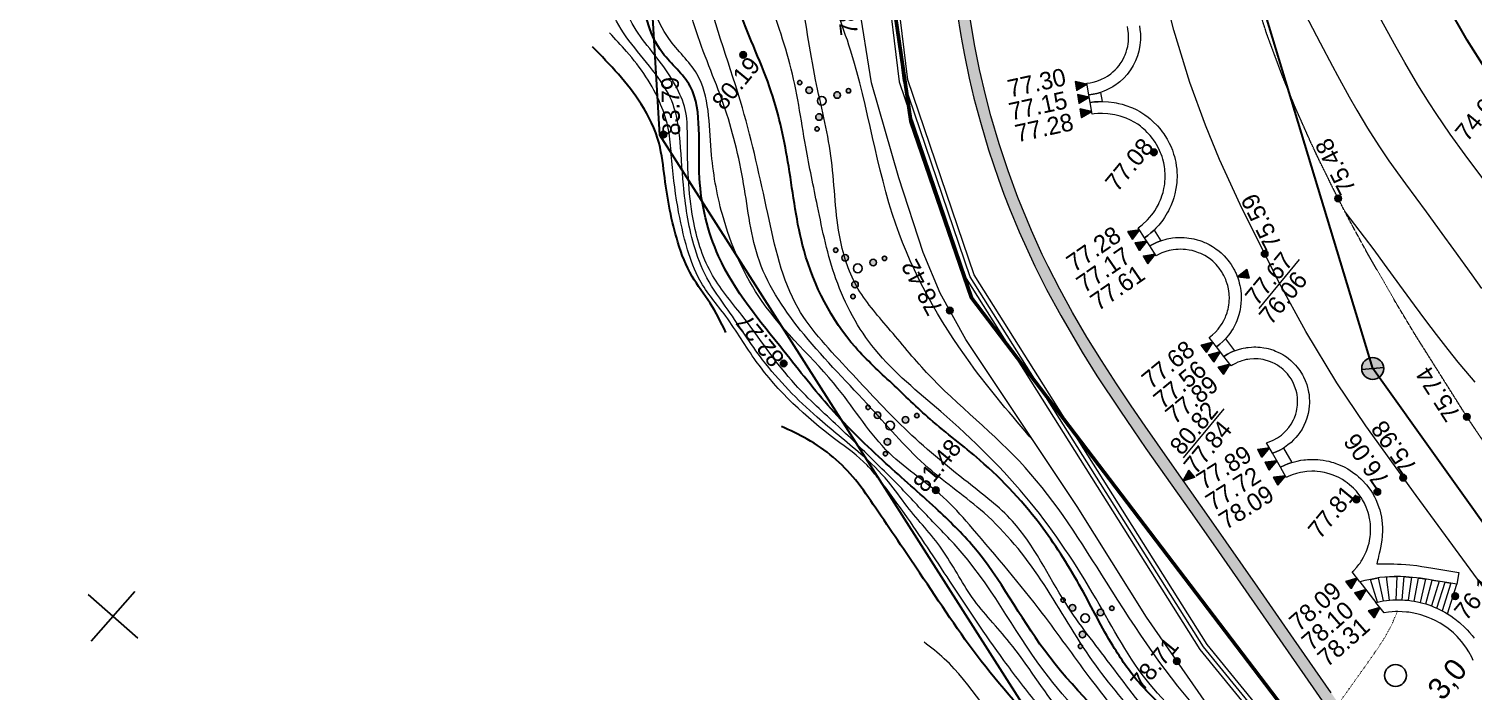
# Model space of a CAD drawing. Header units: millimetres. Extents: x -2893842 to -949497, y -1203244 to 262218.
# Drawn here: x -2454252 to -2388483, y -256348 to -226175 of the extents above; entities that cross this region are included whole.
import ezdxf

# ---------------------------------------------------------------- set-up
doc = ezdxf.new("R2010")
doc.units = ezdxf.units.MM
doc.linetypes.add('g5_05x2', pattern=[3.5, 2.5, -1])
doc.linetypes.add('g5_366', pattern=[0.85, 0.1, -0.75])
doc.layers.get('0').update_dxf_attribs({"lineweight": 5})
for name, color, linetype in [('!!!_ Размеры', 7, 'Continuous'), ('02_сетка', 253, 'Continuous'), ('06_Инженерно-технические сооружения', 253, 'Continuous'), ('10_Границы покрытий и угодий', 253, 'Continuous'), ('12_Рельеф', 253, 'Continuous'), ('13_Растительность', 253, 'Continuous'), ('14_Ограждения', 253, 'Continuous'), ('19_Горизонтали', 253, 'Continuous'), ('30_Канализация', 253, 'Continuous'), ('33_Газопровод', 253, 'Continuous'), ('44_Крышки колодцев', 253, 'Continuous'), ('61_Отметки высоты поверхности', 253, 'Continuous'), ('65_Границы', 253, 'Continuous')]:
    doc.layers.add(name, color=color, linetype=linetype)
doc.styles.add('LIKE17', font='d431.shx')
doc.styles.add('LIKE36', font='pragmai.shx')
doc.styles.add('Line_GUGK', font='')
doc.styles.get('Line_GUGK').set_extended_font_data('Bm431', italic=True)
doc.linetypes.add('g5_085a', pattern='A,0.001,[19,GUGK_2005.shx,S=1,R=180,X=0,Y=0],0.5,[18,GUGK_2005.shx,S=6,R=180,X=0,Y=0],0.5', length=1.001)
doc.linetypes.add('g5_121_g', pattern='A,4,-0.4,["Г",Line_GUGK,S=1,R=0,X=0,Y=-0.5],-1.2,12', length=17.6)
doc.linetypes.add('g5_122_d', pattern='A,1,-1,1.5,-0.4,["Др",Line_GUGK,S=1,R=0,X=0,Y=-0.5],-2.4,1.5,-1,4,-1,4,-1,3', length=21.8)
doc.linetypes.add('g5_280_1', pattern='A,0.001,[21,GUGK_2005.shx,S=1,R=180,X=0,Y=0],2', length=2.001)
doc.linetypes.add('g5_474_3a', pattern='A,1.5,-0.5,0.5,-0.2,[28,GUGK_2005.shx,S=0.8,R=0,X=0,Y=0],-0.2,0.5,-0.5', length=3.9)

# ---------------------------------------------------------------- blocks, each defined once
blk = doc.blocks.new('g5_117')
h = blk.add_hatch(color=255)
h.paths.add_polyline_path([(-0.299, 0.352), (0.352, -0.299, 0.177899), (0.463, 0, 0.639215)])
h.paths.add_polyline_path([(-0.352, 0.299, 0.177899), (-0.463, 0, 0.639215), (0.299, -0.352)])
at = {"color": 0}
blk.add_lwpolyline([(0.354, -0.354), (-0.354, 0.354)], dxfattribs=at)
blk.add_circle((0, 0), 0.5, dxfattribs=at)
blk = doc.blocks.new('g5_330')
blk.add_hatch(color=0).paths.add_polyline_path([(-0.15, 0, 1), (0.15, 0, 1)])
at = {"color": 0}
blk.add_circle((0, 0), 0.15, dxfattribs=at)
blk = doc.blocks.new('g5_330a')
blk.add_hatch(color=0).paths.add_polyline_path([(0, 0), (-0.2, 0.5), (0.2, 0.5)])
at = {"color": 0}
blk.add_lwpolyline([(0, 0), (-0.2, 0.5), (0.2, 0.5)], close=True, dxfattribs=at)
blk = doc.blocks.new('g5_368')
at = {"color": 0}
blk.add_circle((0, 0), 0.5, dxfattribs=at)
blk = doc.blocks.new('g5_395_2')
h = blk.add_hatch(color=0)
h.paths.add_polyline_path([(-0.8, -0.375, 1), (-0.5, -0.375, 1)])
h.paths.add_polyline_path([(-1.026, -0.65, 1), (-1.226, -0.65, 1)])
h.paths.add_polyline_path([(0.8, -0.375, 1), (0.5, -0.375, 1)])
h.paths.add_polyline_path([(1.026, -0.65, 1), (1.226, -0.65, 1)])
h.paths.add_polyline_path([(0.15, 0.75, 1), (-0.15, 0.75, 1)])
h.paths.add_polyline_path([(0.1, 1.3, 1), (-0.1, 1.3, 1)])
at = {"color": 0}
for centre, radius in [((0, 1.3), 0.1), ((0, 0.75), 0.15), ((0, 0), 0.2), ((-1.126, -0.65), 0.1), ((-0.65, -0.375), 0.15), ((0.65, -0.375), 0.15), ((1.126, -0.65), 0.1)]:
    blk.add_circle(centre, radius, dxfattribs=at)
blk = doc.blocks.new('Топо_07.04.17')
at = {"layer": '06_Инженерно-технические сооружения', "linetype": 'Continuous', "lineweight": 20}
blk.add_hatch(color=256, dxfattribs=at).paths.add_polyline_path([(-458920, -248545), (-458381, -248573), (-458292, -246836), (-458183, -244616), (-458125, -243345), (-458065, -241893), (-458024, -240767), (-457969, -238871), (-457928, -236450), (-457926, -233687), (-457930, -232306), (-457894, -229420), (-457866, -228434), (-457814, -226465), (-457787, -225066), (-457766, -223718), (-457755, -222738), (-457745, -221611), (-457732, -219147), (-457729, -216937), (-457729, -214806), (-457727, -211032), (-457708, -208694), (-457627, -205492), (-457556, -203635), (-457492, -202111), (-457438, -200759), (-457398, -199645), (-457366, -198582), (-457334, -196988), (-457325, -195804), (-457334, -194519), (-457361, -193380), (-457420, -191996), (-457494, -190835), (-457571, -189846), (-457627, -189185), (-457699, -188351), (-457758, -187626), (-457856, -186268), (-457899, -185434), (-457925, -184575), (-457929, -183951), (-457918, -183317), (-457891, -182718), (-457842, -182059), (-457770, -181423), (-457711, -181010), (-457610, -180446), (-457529, -180067), (-457407, -179576), (-457235, -178990), (-457112, -178620), (-456959, -178196), (-456728, -177613), (-456395, -176848), (-456132, -176285), (-455899, -175808), (-455524, -175065), (-455180, -174400), (-454628, -173338), (-454209, -172512), (-453858, -171791), (-453489, -170987), (-453067, -169995), (-452796, -169307), (-452584, -168738), (-452362, -168102), (-452183, -167555), (-451978, -166890), (-451810, -166305), (-451647, -165697), (-451498, -165101), (-451300, -164239), (-451161, -163579), (-450978, -162629), (-450777, -161446), (-450577, -160087), (-450497, -159483), (-450286, -157628), (-450224, -156949), (-450157, -156053), (-450122, -155404), (-450102, -154894), (-450093, -154511), (-450088, -154058), (-450096, -153256), (-450115, -152674), (-450171, -151684), (-450238, -150859), (-450305, -150199), (-450370, -149635), (-450445, -149048), (-450554, -148281), (-450665, -147583), (-450788, -146878), (-450876, -146413), (-451030, -145686), (-451209, -144934), (-451391, -144265), (-451563, -143693), (-451816, -142925), (-452006, -142389), (-452207, -141848), (-452425, -141282), (-452744, -140477), (-453210, -139322), (-453586, -138400), (-454101, -137164), (-454816, -135513), (-455156, -134758), (-455950, -133079), (-456422, -132130), (-456998, -131013), (-457774, -129562), (-458700, -127891), (-459947, -125710), (-461501, -123052), (-462755, -120929), (-463621, -119461), (-464899, -117273), (-466179, -115053), (-467140, -113368), (-468141, -111603), (-469388, -109391), (-470356, -107668), (-471713, -105253), (-473065, -102846), (-475187, -99046), (-477528, -94793), (-478652, -92722), (-480118, -90003), (-481525, -87385), (-482888, -84852), (-484648, -81601), (-486227, -78714), (-487166, -76983), (-487692, -75990), (-488243, -74919), (-488802, -73790), (-489335, -72659), (-489865, -71461), (-490321, -70349), (-490731, -69257), (-490934, -68679), (-491304, -67538), (-491747, -65977), (-492054, -64714), (-492317, -63456), (-492548, -62134), (-492680, -61220), (-492823, -59992), (-492923, -58823), (-492996, -57428), (-493017, -56121), (-492995, -54805), (-492954, -53697), (-492907, -52607), (-492871, -51619), (-492852, -50809), (-492851, -49837), (-492884, -48686), (-492935, -47720), (-493009, -46706), (-493136, -45339), (-493250, -44280), (-493401, -42984), (-493572, -41572), (-493738, -40179), (-493909, -38646), (-494079, -37053), (-494231, -35640), (-494351, -34556), (-494535, -32999), (-494693, -31782), (-494811, -30949), (-494976, -29881), (-495152, -28844), (-495359, -27753), (-495494, -27098), (-495693, -26210), (-495959, -25134), (-496203, -24238), (-496477, -23314), (-496775, -22391), (-497115, -21427), (-497457, -20534), (-497770, -19778), (-498103, -19025), (-498430, -18328), (-498778, -17623), (-499397, -16440), (-500390, -14666), (-501147, -13369), (-501734, -12378), (-502577, -10950), (-503278, -9737), (-503819, -8767), (-504662, -7184), (-505232, -6063), (-505680, -5158), (-506298, -3883), (-506760, -2912), (-507337, -1695), (-507825, -1926), (-507323, -2987), (-507035, -3592), (-506698, -4297), (-506283, -5153), (-505860, -6013), (-505537, -6658), (-505372, -6984), (-505117, -7479), (-504433, -8770), (-504001, -9555), (-503666, -10147), (-503156, -11031), (-502633, -11920), (-501999, -12989), (-501411, -13986), (-500909, -14847), (-500206, -16087), (-499656, -17101), (-499232, -17922), (-498982, -18426), (-498625, -19183), (-498301, -19910), (-497871, -20958), (-497447, -22097), (-497024, -23373), (-496703, -24453), (-496400, -25586), (-496200, -26415), (-496007, -27283), (-495849, -28057), (-495678, -28970), (-495310, -31274), (-495163, -32341), (-495022, -33467), (-494879, -34686), (-494719, -36147), (-494555, -37682), (-494393, -39186), (-494184, -41001), (-493959, -42863), (-493788, -44325), (-493638, -45746), (-493531, -46955), (-493453, -48097), (-493417, -48860), (-493390, -49970), (-493404, -51367), (-493429, -52138), (-493466, -53035), (-493513, -54164), (-493542, -55038), (-493556, -55976), (-493555, -56555), (-493537, -57391), (-493499, -58260), (-493474, -58688), (-493432, -59263), (-493332, -60326), (-493221, -61250), (-493056, -62375), (-492826, -63668), (-492530, -65054), (-492362, -65750), (-492183, -66438), (-491866, -67544), (-491333, -69179), (-490925, -70285), (-490415, -71545), (-489631, -73305), (-489081, -74450), (-488226, -76134), (-487719, -77093), (-487236, -77992), (-485549, -81077), (-484684, -82665), (-483444, -84958), (-482476, -86755), (-479091, -93045), (-476235, -98269), (-473708, -102804), (-470723, -108119), (-466022, -116408), (-462418, -122562), (-460054, -126605), (-458825, -128773), (-458359, -129617), (-457965, -130345), (-457534, -131154), (-457018, -132150), (-456661, -132858), (-456244, -133709), (-456011, -134198), (-455676, -134918), (-455322, -135703), (-454627, -137307), (-454220, -138279), (-453722, -139496), (-453154, -140904), (-452692, -142091), (-452367, -142984), (-451997, -144118), (-451755, -144980), (-451567, -145759), (-451365, -146728), (-451230, -147477), (-451111, -148212), (-451001, -148968), (-450850, -150184), (-450764, -151039), (-450676, -152250), (-450641, -153079), (-450629, -153882), (-450643, -154920), (-450671, -155588), (-450728, -156487), (-450806, -157398), (-450873, -158058), (-450940, -158654), (-451031, -159401), (-451086, -159825), (-451207, -160689), (-451449, -162192), (-451628, -163161), (-451820, -164089), (-451965, -164728), (-452124, -165382), (-452257, -165892), (-452502, -166758), (-452685, -167355), (-452807, -167730), (-453012, -168329), (-453183, -168803), (-453401, -169374), (-453556, -169765), (-453900, -170582), (-454180, -171206), (-454739, -172365), (-455221, -173309), (-455734, -174295), (-455949, -174712), (-456256, -175313), (-456589, -175988), (-456789, -176412), (-456951, -176765), (-457164, -177256), (-457452, -177975), (-457754, -178840), (-457954, -179531), (-458058, -179957), (-458174, -180521), (-458263, -181051), (-458336, -181596), (-458384, -182056), (-458437, -182808), (-458462, -183463), (-458469, -183897), (-458465, -184586), (-458447, -185233), (-458420, -185850), (-458391, -186364), (-458323, -187336), (-458216, -188645), (-458111, -189880), (-458029, -190917), (-457969, -191839), (-457931, -192587), (-457898, -193473), (-457876, -194415), (-457865, -195872), (-457874, -196961), (-457909, -198665), (-457966, -200407), (-458016, -201702), (-458078, -203192), (-458156, -205181), (-458228, -207583), (-458258, -209571), (-458270, -212081), (-458269, -215658), (-458271, -218813), (-458288, -221949), (-458320, -224679), (-458422, -228977), (-458465, -231074), (-458468, -233057), (-458462, -234750), (-458466, -236252), (-458526, -239523), (-458604, -241837), (-458682, -243722), (-458844, -247049)])
at = {"layer": '02_сетка', "linetype": 'Continuous'}
for p, q in [((-535950, -81304), (-533728, -79288)), ((-533831, -81407), (-535847, -79185))]:
    blk.add_line(p, q, dxfattribs=at)
at = {"layer": '06_Инженерно-технические сооружения', "linetype": 'Continuous', "lineweight": 20}
for points in [[(-480118, -90003), (-481525, -87385), (-482888, -84852), (-484648, -81601), (-486227, -78714), (-487166, -76983), (-487692, -75990), (-488243, -74919), (-488802, -73790), (-489335, -72659), (-489865, -71461), (-490321, -70349), (-490731, -69257), (-490934, -68679), (-491304, -67538), (-491747, -65977), (-492054, -64714), (-492317, -63456), (-492548, -62134), (-492680, -61220), (-492823, -59992), (-492923, -58823), (-492996, -57428)], [(-493537, -57391), (-493499, -58260), (-493474, -58688), (-493432, -59263), (-493332, -60326), (-493221, -61250), (-493056, -62375), (-492826, -63668), (-492530, -65054), (-492362, -65750), (-492183, -66438), (-491866, -67544), (-491333, -69179), (-490925, -70285), (-490415, -71545), (-489631, -73305), (-489081, -74450), (-488226, -76134), (-487719, -77093), (-487236, -77992), (-485549, -81077), (-484684, -82665), (-483444, -84958), (-482476, -86755), (-479091, -93045)], [(-485366, -58834), (-485358, -58997), (-485361, -59199), (-485372, -59333), (-485391, -59476), (-485441, -59713), (-485498, -59905), (-485521, -59970), (-485605, -60172), (-485646, -60255), (-485726, -60400), (-485856, -60599), (-485999, -60780), (-486171, -60962), (-486344, -61114), (-486544, -61261), (-486666, -61337), (-486723, -61369), (-486887, -61453), (-486983, -61495), (-487103, -61542), (-487198, -61574), (-487316, -61609), (-487461, -61644), (-487633, -61674), (-487805, -61692), (-488009, -61700), (-488042, -61160), (-487885, -61157), (-487753, -61145), (-487568, -61114), (-487385, -61067), (-487182, -60993), (-487069, -60941), (-486909, -60853), (-486800, -60782), (-486688, -60698), (-486587, -60612), (-486490, -60518), (-486430, -60453), (-486331, -60333), (-486212, -60161), (-486159, -60070), (-486101, -59957), (-486048, -59835), (-486001, -59707), (-485968, -59593), (-485940, -59477), (-485912, -59301), (-485898, -59102), (-485897, -59030), (-485901, -58920), (-485912, -58799)], [(-481403, -72238), (-479321, -70228)], [(-485581, -78620), (-483499, -76610)], [(-478238, -85129), (-477620, -86144), (-477556, -86136), (-477751, -85076), (-477593, -85062), (-477398, -85049), (-477287, -86116), (-477130, -86112), (-476992, -86113), (-477011, -85045), (-476959, -85048), (-476840, -85053), (-476665, -85062), (-476539, -85077), (-476702, -86129), (-476561, -86145), (-476422, -86164), (-476209, -85125), (-476141, -85136), (-476004, -85164), (-475879, -85190), (-476149, -86217), (-475999, -86253), (-475884, -86285), (-475565, -85263), (-475482, -85283), (-475267, -85341), (-475626, -86370), (-475502, -86417), (-475376, -86470), (-474963, -85426), (-474653, -85515), (-475132, -86586), (-475004, -86654), (-474895, -86718), (-474391, -85590), (-474306, -85614), (-474129, -85665), (-474665, -86865), (-474550, -86946), (-474442, -87028), (-473867, -85740)], [(-473515, -89270), (-473569, -89114), (-473675, -88855), (-473757, -88685), (-473817, -88573), (-473947, -88358), (-474121, -88113), (-474275, -87926), (-474418, -87772), (-474549, -87646), (-474828, -87412), (-475036, -87266), (-475196, -87167), (-475333, -87090), (-475449, -87031), (-475653, -86939), (-475828, -86871), (-476030, -86806), (-476184, -86763), (-476284, -86740), (-476490, -86700), (-476685, -86674), (-476791, -86664), (-476936, -86655), (-477097, -86651), (-477307, -86657), (-477620, -86144), (-477556, -86136), (-477427, -86124), (-477287, -86116), (-477130, -86112), (-476992, -86113), (-476842, -86119), (-476702, -86129), (-476561, -86145), (-476422, -86164), (-476296, -86186), (-476149, -86217), (-475999, -86253), (-475884, -86285), (-475734, -86333), (-475626, -86370), (-475502, -86417), (-475376, -86470), (-475243, -86531), (-475132, -86586), (-475004, -86654), (-474895, -86718), (-474777, -86790), (-474665, -86865), (-474550, -86946), (-474442, -87028), (-474303, -87142), (-474176, -87256), (-474139, -87290), (-474069, -87358), (-473998, -87430), (-473948, -87483), (-473890, -87546), (-473763, -87695), (-473674, -87809), (-473636, -87859), (-473541, -87993), (-473444, -88144), (-473367, -88273)]]:
    blk.add_lwpolyline(points, dxfattribs=at)
at = {"layer": '06_Инженерно-технические сооружения', "linetype": 'g5_280_1', "lineweight": 20}
blk.add_lwpolyline([(-480118, -90003), (-481525, -87385), (-482888, -84852), (-484648, -81601), (-486227, -78714), (-487166, -76983), (-487692, -75990), (-488243, -74919), (-488802, -73790), (-489335, -72659), (-489865, -71461), (-490321, -70349), (-490731, -69257), (-490934, -68679), (-491304, -67538), (-491747, -65977), (-492054, -64714), (-492317, -63456), (-492548, -62134), (-492680, -61220), (-492823, -59992), (-492923, -58823), (-492996, -57428)], dxfattribs=at)
at = {"layer": '06_Инженерно-технические сооружения', "linetype": 'Continuous', "lineweight": 20}
for points in [[(-487987, -62052), (-488009, -61700), (-487805, -61692), (-487633, -61674), (-487461, -61644), (-487435, -62069), (-487620, -62053), (-487780, -62048)], [(-487954, -62591), (-487987, -62052), (-487780, -62048), (-487620, -62053), (-487435, -62069), (-487153, -62113), (-486904, -62172), (-486806, -62201), (-486708, -62232), (-486554, -62290), (-486350, -62379), (-486183, -62464), (-486094, -62514), (-485947, -62606), (-485790, -62715), (-485573, -62890), (-485441, -63012), (-485360, -63094), (-485241, -63224), (-485063, -63448), (-484969, -63585), (-484874, -63738), (-484818, -63839), (-484770, -63930), (-484691, -64100), (-484615, -64292), (-484565, -64444), (-484512, -64634), (-484474, -64808), (-484454, -64918), (-484435, -65057), (-484423, -65192), (-484414, -65363), (-484414, -65509), (-484417, -65618), (-484434, -65828), (-484465, -66038), (-484481, -66126), (-484546, -66388), (-484619, -66613), (-484691, -66794), (-484752, -66928), (-484867, -67145), (-484936, -67259), (-484993, -67347), (-485062, -67446), (-485205, -67629), (-485309, -67748), (-485508, -67947), (-485662, -68081), (-485750, -68150), (-485904, -68261), (-486065, -68364), (-486216, -68449), (-486454, -67964), (-486264, -67852), (-485994, -67654), (-485869, -67545), (-485787, -67467), (-485690, -67364), (-485623, -67287), (-485519, -67156), (-485423, -67018), (-485372, -66937), (-485302, -66817), (-485264, -66745), (-485217, -66647), (-485152, -66497), (-485091, -66325), (-485056, -66208), (-485029, -66105), (-485009, -66012), (-484986, -65881), (-484972, -65775), (-484960, -65647), (-484954, -65530), (-484953, -65445), (-484956, -65327), (-484956, -65327), (-484968, -65158), (-484990, -64989), (-485013, -64867), (-485038, -64756), (-485058, -64681), (-485129, -64461), (-485200, -64284), (-485249, -64180), (-485308, -64068), (-485351, -63992), (-485437, -63856), (-485555, -63693), (-485625, -63606), (-485757, -63460), (-485837, -63380), (-485947, -63280), (-486100, -63157), (-486252, -63051), (-486433, -62943), (-486561, -62877), (-486700, -62813), (-486938, -62725), (-487250, -62644), (-487484, -62607), (-487695, -62590), (-487860, -62588)], [(-486024, -68842), (-486216, -68449), (-486065, -68364), (-485904, -68261), (-485750, -68150), (-485497, -68667), (-485664, -68710), (-485837, -68766)], [(-485786, -69327), (-486024, -68842), (-485837, -68766), (-485664, -68710), (-485497, -68667), (-485203, -68619), (-484957, -68602), (-484818, -68603), (-484702, -68609), (-484619, -68616), (-484429, -68642), (-484304, -68667), (-484212, -68689), (-484094, -68722), (-484002, -68751), (-483844, -68811), (-483728, -68862), (-483648, -68901), (-483530, -68965), (-483470, -69000), (-483331, -69090), (-483195, -69190), (-483100, -69268), (-483031, -69330), (-482972, -69385), (-482915, -69442), (-482836, -69527), (-482711, -69678), (-482631, -69788), (-482562, -69891), (-482515, -69970), (-482475, -70041), (-482441, -70105), (-482383, -70225), (-482341, -70323), (-482320, -70375), (-482279, -70491), (-482265, -70536), (-482236, -70634), (-482209, -70739), (-482180, -70881), (-482164, -70986), (-482150, -71103), (-482142, -71222), (-482138, -71342), (-482140, -71478), (-482149, -71607), (-482158, -71697), (-482167, -71761), (-482193, -71913), (-482231, -72074), (-482264, -72187), (-482289, -72264), (-482348, -72419), (-482405, -72547), (-482473, -72680), (-482535, -72788), (-482568, -72842), (-482626, -72930), (-482683, -73009), (-482760, -73108), (-482821, -73180), (-482905, -73272), (-483017, -73382), (-483079, -73439), (-483209, -73545), (-483358, -73653), (-483528, -73759), (-483807, -73297), (-483645, -73195), (-483493, -73082), (-483364, -72967), (-483286, -72890), (-483231, -72829), (-483151, -72733), (-483059, -72607), (-482966, -72456), (-482936, -72402), (-482871, -72269), (-482834, -72179), (-482808, -72110), (-482779, -72025), (-482750, -71923), (-482727, -71829), (-482706, -71714), (-482697, -71654), (-482688, -71572), (-482681, -71484), (-482678, -71407), (-482685, -71192), (-482702, -71037), (-482714, -70962), (-482742, -70832), (-482762, -70755), (-482805, -70622), (-482825, -70568), (-482857, -70489), (-482913, -70368), (-482997, -70216), (-483063, -70112), (-483120, -70033), (-483258, -69865), (-483339, -69781), (-483433, -69694), (-483589, -69569), (-483672, -69511), (-483761, -69455), (-483852, -69404), (-483998, -69333), (-484134, -69277), (-484257, -69236), (-484431, -69192), (-484525, -69173), (-484673, -69153), (-484763, -69146), (-484870, -69142), (-484989, -69144), (-485075, -69149), (-485174, -69159), (-485335, -69185), (-485513, -69228), (-485680, -69284)], [(-483241, -74235), (-483528, -73759), (-483358, -73653), (-483209, -73545), (-483079, -73439), (-482723, -74030), (-482882, -74079), (-483060, -74148)], [(-482962, -74698), (-483241, -74235), (-483060, -74148), (-482882, -74079), (-482723, -74030), (-482542, -73988), (-482387, -73963), (-482320, -73956), (-482204, -73947), (-482159, -73945), (-482090, -73943), (-481938, -73947), (-481834, -73955), (-481748, -73965), (-481659, -73978), (-481550, -73999), (-481394, -74037), (-481271, -74076), (-481202, -74100), (-481093, -74144), (-480955, -74208), (-480875, -74250), (-480741, -74329), (-480708, -74350), (-480564, -74452), (-480477, -74522), (-480416, -74574), (-480329, -74656), (-480235, -74754), (-480147, -74855), (-480048, -74985), (-479975, -75092), (-479926, -75172), (-479882, -75251), (-479777, -75472), (-479743, -75557), (-479685, -75729), (-479635, -75928), (-479612, -76062), (-479603, -76126), (-479589, -76281), (-479584, -76396), (-479587, -76543), (-479598, -76692), (-479612, -76800), (-479626, -76885), (-479669, -77077), (-479723, -77251), (-479723, -77251), (-479803, -77451), (-479883, -77614), (-479971, -77764), (-480077, -77919), (-480199, -78069), (-480302, -78180), (-480397, -78271), (-480512, -78369), (-480644, -78469), (-480795, -78567), (-480959, -78657), (-481016, -78684), (-481193, -78759), (-481359, -78815), (-481539, -78862), (-481757, -78354), (-481550, -78308), (-481445, -78276), (-481230, -78188), (-481230, -78188), (-481129, -78136), (-481044, -78086), (-481044, -78086), (-480951, -78025), (-480794, -77902), (-480794, -77902), (-480671, -77785), (-480543, -77639), (-480419, -77462), (-480366, -77372), (-480285, -77208), (-480241, -77097), (-480204, -76985), (-480163, -76817), (-480143, -76706), (-480130, -76584), (-480125, -76487), (-480126, -76335), (-480132, -76252), (-480144, -76150), (-480160, -76058), (-480160, -76058), (-480201, -75889), (-480253, -75734), (-480253, -75734), (-480315, -75590), (-480348, -75525), (-480393, -75444), (-480425, -75391), (-480453, -75348), (-480489, -75297), (-480531, -75240), (-480627, -75124), (-480727, -75022), (-480769, -74983), (-480862, -74905), (-480986, -74814), (-481061, -74766), (-481157, -74712), (-481246, -74667), (-481389, -74607), (-481475, -74577), (-481578, -74547), (-481699, -74519), (-481822, -74499), (-481904, -74491), (-482079, -74483), (-482164, -74485), (-482241, -74491), (-482338, -74501), (-482455, -74521), (-482522, -74536), (-482634, -74566), (-482745, -74603), (-482880, -74659)], [(-481252, -79529), (-481539, -78862), (-481359, -78815), (-481193, -78759), (-481016, -78684), (-480717, -79379), (-480897, -79418), (-481046, -79459)], [(-481038, -80026), (-481252, -79529), (-481046, -79459), (-480897, -79418), (-480717, -79379), (-480462, -79341), (-480289, -79328), (-480153, -79324), (-480072, -79324), (-479983, -79327), (-479907, -79331), (-479765, -79344), (-479624, -79363), (-479523, -79381), (-479419, -79403), (-479282, -79437), (-479145, -79478), (-479036, -79515), (-478918, -79561), (-478823, -79601), (-478724, -79647), (-478646, -79687), (-478612, -79705), (-478367, -79851), (-478211, -79961), (-478114, -80036), (-478012, -80122), (-477951, -80178), (-477848, -80277), (-477759, -80371), (-477674, -80469), (-477592, -80571), (-477484, -80721), (-477446, -80778), (-477399, -80852), (-477365, -80909), (-477282, -81060), (-477222, -81183), (-477151, -81351), (-477100, -81491), (-477040, -81687), (-476999, -81857), (-476977, -81970), (-476956, -82115), (-476936, -82319), (-476930, -82488), (-476931, -82588), (-476944, -82821), (-476965, -82990), (-476986, -83116), (-477001, -83187), (-477037, -83339), (-477090, -83539), (-477136, -83692), (-477184, -83838), (-477222, -83950), (-477265, -84073), (-477305, -84183), (-477330, -84251), (-477360, -84332), (-477387, -84406), (-477196, -84425), (-477054, -84440), (-476940, -84453), (-476773, -84473), (-476613, -84493), (-476453, -84517), (-476287, -84543), (-476081, -84577), (-475902, -84615), (-475589, -84691), (-475366, -84751), (-475151, -84811), (-474874, -84890), (-473718, -85221), (-473867, -85740), (-474306, -85614), (-474795, -85474), (-475121, -85381), (-475482, -85283), (-475832, -85199), (-476141, -85136), (-476374, -85097), (-476665, -85062), (-477094, -85041), (-477319, -85045), (-477398, -85049), (-477593, -85062), (-477825, -85082), (-478014, -85103), (-478238, -85129), (-478534, -84644), (-478454, -84582), (-478308, -84455), (-478253, -84401), (-478194, -84341), (-478140, -84282), (-478075, -84206), (-478040, -84163), (-477949, -84040), (-477801, -83804), (-477764, -83734), (-477721, -83645), (-477678, -83549), (-477630, -83425), (-477566, -83225), (-477547, -83152), (-477519, -83027), (-477498, -82904), (-477485, -82797), (-477476, -82705), (-477470, -82555), (-477471, -82462), (-477474, -82372), (-477478, -82307), (-477498, -82137), (-477513, -82041), (-477542, -81904), (-477575, -81781), (-477608, -81673), (-477634, -81601), (-477667, -81515), (-477704, -81429), (-477752, -81327), (-477828, -81186), (-477877, -81106), (-477938, -81014), (-478051, -80861), (-478127, -80770), (-478207, -80683), (-478309, -80582), (-478391, -80508), (-478511, -80410), (-478663, -80303), (-478754, -80245), (-478946, -80140), (-479033, -80099), (-479185, -80036), (-479277, -80003), (-479461, -79948), (-479612, -79914), (-479709, -79896), (-479848, -79878), (-480074, -79864), (-480259, -79867), (-480371, -79875), (-480549, -79898), (-480753, -79939), (-480944, -79993)]]:
    blk.add_lwpolyline(points, close=True, dxfattribs=at)
at = {"layer": '10_Границы покрытий и угодий', "linetype": 'Continuous', "lineweight": 20}
blk.add_lwpolyline([(-472345, -86597), (-475255, -81516), (-477178, -78098), (-478258, -76000), (-479400, -73515), (-480370, -71154), (-481726, -67439), (-482419, -65290), (-482882, -63660), (-483366, -61648), (-483825, -59205), (-484155, -56748)], dxfattribs=at)
at = {"layer": '10_Границы покрытий и угодий', "linetype": 'g5_05x2', "lineweight": 20}
blk.add_lwpolyline([(-465421, -91966), (-472553, -78211), (-474469, -74236), (-475250, -72523), (-476195, -70337), (-476757, -68957), (-477100, -68080), (-477259, -67661), (-477867, -65984), (-478208, -64979), (-478714, -63373), (-479139, -61879), (-479649, -59815), (-480105, -57511)], dxfattribs=at)
at = {"layer": '10_Границы покрытий и угодий', "linetype": 'g5_366', "lineweight": 20}
blk.add_lwpolyline([(-479830, -90537), (-479295, -89941), (-478436, -88983), (-478053, -88556), (-477742, -88198), (-477507, -87913), (-477303, -87646), (-477119, -87386), (-476990, -87186), (-476700, -86672)], dxfattribs=at)
at = {"layer": '12_Рельеф', "linetype": 'g5_085a', "lineweight": 20}
blk.add_lwpolyline([(-484775, -91774), (-488081, -85639), (-490646, -80273), (-494830, -72139), (-495747, -69917), (-496319, -67973), (-497036, -64480), (-497780, -60038), (-497955, -56291), (-497902, -53079), (-497932, -50620), (-498034, -48211), (-498160, -44075), (-498251, -39273), (-498665, -33380), (-499140, -30298), (-499763, -27186), (-500435, -24370), (-501174, -21893), (-502342, -18941), (-504854, -14223), (-507381, -9331)], dxfattribs=at)
at = {"layer": '14_Ограждения', "linetype": 'Continuous', "lineweight": 20}
for points in [[(-482824, -91304), (-485476, -87179), (-494115, -69254), (-496120, -60088), (-496205, -50316), (-497090, -32246), (-499561, -22830), (-501480, -17825), (-505890, -9609), (-511172, 2371), (-513895, 11816), (-515538, 28121), (-515200, 39840)], [(-515599, 39884), (-515939, 28106), (-514289, 11740), (-511549, 2234), (-506250, -9784), (-501844, -17991), (-499942, -22952), (-497488, -32308), (-496605, -50328), (-496520, -60133), (-494496, -69385), (-485826, -87375), (-483164, -91515)]]:
    blk.add_lwpolyline(points, dxfattribs=at)
at = {"layer": '14_Ограждения', "linetype": 'g5_474_3a', "lineweight": 20}
blk.add_lwpolyline([(-453278, -155610), (-453853, -151309), (-455234, -142668), (-456889, -138660), (-465749, -122446), (-473635, -108760), (-476745, -101893), (-482994, -91410), (-485651, -87277), (-494306, -69320), (-496320, -60111), (-496405, -50322), (-497289, -32277), (-499752, -22891), (-501662, -17908), (-506070, -9697), (-511361, 2302), (-514092, 11778), (-515738, 28114), (-515399, 39862), (-512772, 53553), (-510484, 67484), (-510272, 76938), (-512186, 90139)], dxfattribs=at)
at = {"layer": '19_Горизонтали', "linetype": 'Continuous', "lineweight": 30}
blk.add_lwpolyline([(-469908, -62618), (-470606, -61155), (-471370, -59396)], dxfattribs=at)
at = {"layer": '19_Горизонтали', "linetype": 'Continuous', "lineweight": 20}
for points in [[(-470488, -67697), (-471281, -66342), (-471856, -65326), (-472392, -64322), (-472650, -63808), (-473068, -62930), (-473548, -61852), (-473859, -61117), (-474437, -59687), (-474950, -58375), (-475408, -57197), (-475937, -55862), (-475937, -55862), (-476459, -54594), (-476856, -53660), (-477899, -51294), (-478589, -49773), (-479188, -48468), (-479863, -46998), (-480342, -45950), (-481168, -44115)], [(-480708, -52489), (-479722, -54583), (-479086, -56003), (-478679, -56947), (-478592, -57156), (-478213, -58089), (-477669, -59486), (-477271, -60523), (-476837, -61641), (-476660, -62090), (-476241, -63115), (-475960, -63770), (-475572, -64627), (-475149, -65498), (-474767, -66226), (-474341, -66987), (-474132, -67350), (-473341, -68719), (-472745, -69778), (-472302, -70574), (-471609, -71814), (-471234, -72476)], [(-472004, -76687), (-472372, -76143), (-472668, -75689), (-473057, -75073), (-473512, -74323), (-473915, -73640), (-474350, -72885), (-474905, -71906), (-475490, -70872), (-475890, -70172), (-477009, -68313)]]:
    blk.add_lwpolyline(points, dxfattribs=at)
for points, knots in [([(-492293, -77072, -67200), (-493147, -75811, -67200), (-495342, -72572, -67200), (-497960, -66321, -67200), (-498062, -59834, -67200), (-499494, -54735, -67200), (-500477, -49962, -67200), (-501421, -44177, -67200), (-502565, -38768, -67200), (-502264, -33863, -67200), (-503211, -29965, -67200), (-502942, -25937, -67200), (-504685, -24092, -67200), (-505399, -22104, -67200), (-507232, -19946, -67200), (-509035, -16834, -67200), (-511183, -14128, -67200), (-513178, -11441, -67200), (-514692, -8965, -67200), (-515259, -6334, -67200), (-516134, -4420, -67200), (-516431, -2605, -67200), (-517085, -661, -67200), (-518871, 1710, -67200), (-520254, 5128, -67200), (-520914, 8578, -67200), (-521628, 11159, -67200), (-522696, 12062, -67200), (-523046, 12371, -67200)], [0, 0, 0, 0, 4.569146, 11.744192, 19.92634, 23.757578, 27.596548, 34.539922, 41.373294, 44.061861, 49.14675, 53.545964, 55.181639, 56.492038, 59.821244, 63.547869, 67.284841, 70.151419, 73.620865, 75.849838, 78.171628, 79.884608, 81.346845, 84.277039, 88.702934, 92.215199, 94.967562, 96.350793, 96.350793, 96.350793, 96.350793]), ([(-484080, -92836, -67200), (-484721, -92067, -67200), (-486994, -89340, -67200), (-489564, -84240, -67200), (-492444, -78063, -67200), (-496191, -74464, -67200), (-498204, -71290, -67200), (-499669, -69218, -67200), (-500176, -66363, -67200), (-499841, -63162, -67200), (-500392, -59403, -67200), (-500462, -55693, -67200), (-500928, -51550, -67200), (-502035, -46874, -67200), (-502412, -41886, -67200), (-503389, -37052, -67200), (-502781, -32916, -67200), (-503950, -29453, -67200), (-503405, -26674, -67200), (-504535, -24849, -67200), (-505449, -23107, -67200), (-506713, -20659, -67200), (-508974, -17965, -67200), (-511447, -13971, -67200), (-514483, -10745, -67200), (-515782, -6487, -67200), (-516433, -3717, -67200), (-517391, -909, -67200), (-519307, 1774, -67200), (-521556, 4956, -67200), (-521667, 8174, -67200), (-522329, 9230, -67200), (-522525, 9486, -67200)], [0, 0, 0, 0, 2.997362, 10.631503, 17.039311, 23.2751, 25.954772, 28.337858, 30.787109, 34.432584, 37.959803, 42.118313, 45.565726, 50.443, 56.499941, 60.55291, 65.155812, 68.740028, 71.294587, 73.171934, 74.935834, 77.253762, 81.391403, 85.425577, 91.373773, 94.341587, 98.623725, 99.952364, 103.197974, 108.46666, 111.331678, 112.310241, 112.310241, 112.310241, 112.310241]), ([(-470268, -117797, -67200), (-471143, -116750, -67200), (-473458, -113979, -67200), (-476330, -109741, -67200), (-479308, -106062, -67200), (-481152, -102268, -67200), (-483454, -99547, -67200), (-484369, -96361, -67200), (-485562, -94220, -67200), (-487285, -91777, -67200), (-488824, -89545, -67200), (-490298, -86986, -67200), (-491955, -84370, -67200), (-493080, -80922, -67200), (-495759, -78373, -67200), (-498099, -75946, -67200), (-500243, -72936, -67200), (-502728, -69749, -67200), (-503159, -65242, -67200), (-503669, -60205, -67200), (-505297, -53781, -67200), (-504857, -46228, -67200), (-505740, -38453, -67200), (-504365, -33360, -67200), (-504652, -30301, -67200), (-504972, -28779, -67200), (-504903, -26720, -67200), (-505476, -24707, -67200), (-506635, -23197, -67200), (-507702, -21447, -67200), (-508858, -19475, -67200), (-510391, -17765, -67200), (-511810, -16259, -67200), (-513113, -14774, -67200), (-514472, -13259, -67200), (-515325, -12341, -67200), (-515764, -11870, -67200)], [0, 0, 0, 0, 4.091812, 10.824912, 15.364967, 18.212448, 23.448013, 25.807563, 28.061928, 30.763483, 34.77931, 36.186894, 39.618752, 44.080453, 46.75457, 50.569569, 54.193579, 57.882875, 62.414325, 67.350982, 73.198722, 82.110785, 89.879485, 96.503873, 97.529791, 99.073016, 101.151048, 103.689432, 105.130497, 106.836032, 109.842054, 111.956637, 113.706941, 116.053955, 117.880221, 119.812784, 119.812784, 119.812784, 119.812784]), ([(-464628, -127091, -67200), (-465361, -126061, -67200), (-467260, -123398, -67200), (-470537, -119348, -67200), (-473512, -114728, -67200), (-477163, -111025, -67200), (-479639, -107560, -67200), (-481963, -103819, -67200), (-484138, -100772, -67200), (-484811, -97001, -67200), (-486577, -93851, -67200), (-488688, -90584, -67200), (-491027, -87104, -67200), (-492531, -83392, -67200), (-494595, -80140, -67200), (-497423, -77750, -67200), (-499571, -74513, -67200), (-502104, -71358, -67200), (-504054, -67702, -67200), (-503998, -63890, -67200), (-504472, -60220, -67200), (-505656, -56577, -67200), (-505913, -52215, -67200), (-505820, -47391, -67200), (-505641, -42715, -67200), (-506098, -38347, -67200), (-505957, -34567, -67200), (-505006, -31167, -67200), (-505512, -28500, -67200), (-505448, -25766, -67200), (-506950, -23818, -67200), (-508015, -21715, -67200), (-509244, -19964, -67200), (-511097, -17909, -67200), (-513054, -15909, -67200), (-514481, -14595, -67200), (-515072, -14056, -67200)], [0, 0, 0, 0, 3.792597, 9.809344, 15.624935, 20.210442, 25.358208, 28.345328, 33.473655, 36.332631, 39.671954, 44.197704, 48.047216, 52.193077, 56.191226, 59.445906, 63.208604, 67.754297, 71.668136, 75.260003, 78.997344, 82.76039, 86.676546, 92.019099, 97.260274, 100.681956, 105.175035, 108.559015, 111.044313, 113.247191, 116.553201, 118.045749, 120.357726, 122.926374, 126.347266, 128.74663, 128.74663, 128.74663, 128.74663]), ([(-460553, -135011, -67200), (-461276, -133900, -67200), (-462856, -131514, -67200), (-465385, -127936, -67200), (-468265, -123214, -67200), (-472108, -118109, -67200), (-476379, -113997, -67200), (-479720, -110054, -67200), (-481834, -106054, -67200), (-484365, -101539, -67200), (-485772, -97488, -67200), (-486834, -94086, -67200), (-488869, -91430, -67200), (-490857, -88339, -67200), (-492957, -84486, -67200), (-494880, -81631, -67200), (-496786, -78826, -67200), (-499182, -76968, -67200), (-500942, -73137, -67200), (-504018, -69828, -67200), (-505274, -65685, -67200), (-505481, -62123, -67200), (-505072, -59054, -67200), (-507860, -55951, -67200), (-507024, -50671, -67200), (-506245, -45208, -67200), (-506549, -39361, -67200), (-506532, -34481, -67200), (-505748, -30573, -67200), (-505825, -28082, -67200), (-506428, -25725, -67200), (-507822, -23437, -67200), (-509214, -21021, -67200), (-511461, -18491, -67200), (-513304, -16863, -67200), (-514519, -15805, -67200)], [4.586653, 4.586653, 4.586653, 4.586653, 8.562153, 13.173869, 17.723982, 25.154741, 32.25078, 35.499015, 40.600641, 45.76974, 50.995934, 53.457984, 56.376705, 60.923256, 64.506304, 69.521299, 71.254689, 74.650623, 78.402013, 83.664116, 88.016709, 90.973964, 94.527173, 96.581831, 102.806943, 108.925225, 113.594226, 120.22909, 123.535937, 125.486429, 127.661697, 130.748195, 133.470601, 136.014498, 140.846771, 140.846771, 140.846771, 140.846771]), ([(-456689, -143198, -67200), (-457499, -142252, -67200), (-459124, -140355, -67200), (-460635, -137713, -67200), (-462152, -134756, -67200), (-463194, -132364, -67200), (-465463, -130013, -67200), (-466826, -128294, -67200), (-468106, -126106, -67200), (-469441, -124792, -67200), (-470831, -123431, -67200), (-471197, -122000, -67200), (-471650, -120864, -67200), (-473294, -119898, -67200), (-474920, -117960, -67200), (-476911, -115514, -67200), (-479307, -112889, -67200), (-481279, -109679, -67200), (-484005, -107014, -67200), (-484941, -103988, -67200), (-486123, -100505, -67200), (-487983, -97078, -67200), (-488910, -93434, -67200), (-490860, -91465, -67200), (-492795, -89255, -67200), (-494051, -86368, -67200), (-495981, -83940, -67200), (-496858, -81467, -67200), (-498196, -79731, -67200), (-499084, -78046, -67200), (-500333, -76556, -67200), (-502232, -74698, -67200), (-504081, -72312, -67200), (-505248, -69866, -67200), (-506291, -68091, -67200), (-506786, -66081, -67200), (-506856, -63851, -67200), (-506714, -61710, -67200), (-506774, -59983, -67200), (-507658, -58073, -67200), (-509396, -55975, -67200), (-509385, -51749, -67200), (-507896, -48159, -67200), (-507823, -44691, -67200), (-507633, -41364, -67200), (-508055, -37149, -67200), (-508157, -32105, -67200), (-509815, -28589, -67200), (-510631, -25874, -67200), (-511828, -25144, -67200), (-512459, -24845, -67200)], [0, 0, 0, 0, 3.728339, 7.478321, 9.081264, 13.725286, 15.139396, 18.848941, 20.288782, 22.702493, 24.481718, 25.948216, 27.098843, 27.988502, 31.514726, 34.624893, 37.47373, 42.142251, 45.9173, 48.629869, 51.493603, 56.96902, 60.328129, 62.449107, 65.151402, 69.118047, 71.774544, 74.380899, 76.883387, 78.300784, 80.080651, 82.679404, 86.283744, 89.045897, 90.806975, 92.425727, 95.189607, 97.459876, 98.892635, 100.291796, 103.694653, 106.769621, 112.333215, 115.250403, 117.090632, 122.327847, 127.992514, 131.875014, 134.060664, 136.072341, 136.072341, 136.072341, 136.072341]), ([(-455935, -145328, -67200), (-456171, -144989, -67200), (-457126, -143626, -67200), (-459090, -140986, -67200), (-460937, -138139, -67200), (-462210, -135100, -67200), (-463186, -133224, -67200), (-464368, -131354, -67200), (-465970, -130145, -67200), (-467253, -128265, -67200), (-468669, -126146, -67200), (-469969, -124654, -67200), (-471137, -123579, -67200), (-471627, -122631, -67200), (-471541, -121662, -67200), (-472179, -121041, -67200), (-473192, -120546, -67200), (-474264, -119263, -67200), (-476448, -117333, -67200), (-478229, -114257, -67200), (-480886, -111522, -67200), (-482471, -109062, -67200), (-484247, -107456, -67200), (-485190, -105067, -67200), (-485876, -102460, -67200), (-486876, -99846, -67200), (-488221, -97913, -67200), (-488981, -95880, -67200), (-489453, -93229, -67200), (-491798, -91413, -67200), (-493458, -89057, -67200), (-495114, -86299, -67200), (-496698, -83198, -67200), (-498215, -80172, -67200), (-499289, -78295, -67200), (-500131, -76997, -67200), (-502056, -75306, -67200), (-504152, -72893, -67200), (-505429, -69950, -67200), (-506598, -68294, -67200), (-507023, -66476, -67200), (-507231, -64523, -67200), (-507232, -62674, -67200), (-507156, -61092, -67200), (-507512, -59371, -67200), (-508315, -57833, -67200), (-509153, -56739, -67200), (-509371, -56429, -67200)], [0.747717, 0.747717, 0.747717, 0.747717, 1.987718, 5.740628, 10.629196, 12.099354, 15.613953, 16.984763, 18.67186, 21.551803, 23.742222, 26.330388, 27.462572, 28.49066, 29.4196, 30.180361, 30.964895, 32.815544, 35.067924, 39.717601, 43.300553, 46.471474, 48.463461, 50.356159, 54.02932, 56.611525, 58.683859, 61.045162, 63.104481, 66.522458, 69.418211, 71.791017, 76.155254, 79.864651, 81.939828, 82.647959, 84.48974, 89.578965, 92.060967, 94.087683, 95.573832, 97.594057, 99.982183, 101.116583, 102.329646, 105.194441, 106.313634, 106.313634, 106.313634, 106.313634])]:
    blk.add_open_spline(points, degree=3, knots=knots, dxfattribs=at)
for points in [[(-477475, -103844, -67200), (-478313, -102729, -67200), (-483114, -96883, -67200), (-485724, -92095, -67200), (-488267, -88703, -67200), (-490269, -84546, -67200), (-492749, -79833, -67200), (-496332, -75274, -67200), (-498988, -72125, -67200), (-500393, -68728, -67200), (-500857, -65341, -67200), (-501082, -62593, -67200), (-501373, -58763, -67200), (-502113, -55063, -67200), (-502498, -52638, -67200), (-502903, -49236, -67200), (-503080, -43889, -67200), (-503695, -35891, -67200), (-503626, -32263, -67200), (-503935, -29855, -67200), (-504109, -27286, -67200), (-504692, -25340, -67200), (-505835, -23142, -67200), (-506906, -21376, -67200), (-511064, -15609, -67200), (-514841, -10742, -67200), (-516295, -6499, -67200), (-517232, -3974, -67200), (-519155, -566, -67200), (-520707, 2666, -67200)], [(-457184, -142053, -67200), (-459883, -138125, -67200), (-461238, -135788, -67200), (-462254, -133848, -67200), (-464229, -130934, -67200), (-466264, -128552, -67200), (-468211, -125602, -67200), (-469756, -124149, -67200), (-470831, -122397, -67200), (-471372, -121086, -67200), (-474090, -118221, -67200), (-475762, -116310, -67200), (-477976, -113837, -67200), (-479408, -111816, -67200), (-482202, -108027, -67200), (-484025, -105210, -67200), (-485139, -102405, -67200), (-486320, -99067, -67200), (-487753, -95675, -67200), (-488454, -93865, -67200), (-489638, -92122, -67200), (-492827, -87838, -67200), (-496091, -81789, -67200), (-497426, -79994, -67200), (-498652, -78359, -67200), (-499507, -77290, -67200), (-501042, -75425, -67200), (-502775, -73310, -67200), (-504843, -69889, -67200), (-506016, -67806, -67200), (-506553, -65287, -67200), (-506395, -61585, -67200), (-506332, -60430, -67200), (-506604, -59297, -67200), (-507182, -58103, -67200), (-508469, -55647, -67200), (-508324, -52249, -67200), (-507230, -44049, -67200), (-507076, -42459, -67200), (-507209, -39078, -67200), (-507612, -33520, -67200), (-507654, -29697, -67200), (-508165, -28067, -67200), (-509400, -24924, -67200), (-510638, -23669, -67200), (-514120, -20907, -67200)], [(-457202, -165228, -67200), (-456491, -160972, -67200), (-456497, -156266, -67200), (-456542, -153776, -67200), (-457461, -147450, -67200), (-457452, -146595, -67200), (-457993, -144933, -67200), (-459425, -142448, -67200), (-460291, -141040, -67200), (-461188, -139151, -67200), (-461623, -138252, -67200), (-462676, -135997, -67200), (-463290, -134523, -67200), (-464145, -133597, -67200), (-465146, -132418, -67200), (-467211, -129401, -67200), (-468491, -127983, -67200), (-470526, -125738, -67200), (-472092, -124023, -67200), (-473356, -122347, -67200), (-475323, -120125, -67200), (-476734, -119167, -67200), (-479129, -116594, -67200), (-480951, -115071, -67200), (-483274, -112252, -67200), (-485174, -110329, -67200), (-486245, -108137, -67200), (-487510, -105308, -67200), (-488101, -102957, -67200), (-489088, -100839, -67200), (-490203, -98041, -67200), (-491559, -95434, -67200), (-492770, -92784, -67200), (-494582, -90777, -67200), (-497444, -86479, -67200), (-498273, -85620, -67200)]]:
    blk.add_spline(points, degree=3, dxfattribs=at)
at = {"layer": '19_Горизонтали', "linetype": 'Continuous', "lineweight": 30}
for points, knots in [([(-486815, -96322, -67200), (-487094, -95665, -67200), (-487844, -94129, -67200), (-489760, -90819, -67200), (-493064, -86989, -67200), (-494781, -82370, -67200), (-497165, -79459, -67200), (-499206, -77239, -67200), (-501331, -74665, -67200), (-503416, -71194, -67200), (-505742, -67738, -67200), (-506208, -63910, -67200), (-505783, -61354, -67200), (-505752, -59157, -67200), (-507545, -57382, -67200), (-507837, -54567, -67200), (-507541, -51745, -67200), (-507296, -48695, -67200), (-506715, -45608, -67200), (-506666, -42300, -67200), (-506812, -38227, -67200), (-507011, -35156, -67200), (-506714, -33142, -67200), (-506714, -33139, -67200)], [54.49557, 54.49557, 54.49557, 54.49557, 56.637072, 59.611164, 65.955403, 71.655898, 74.130253, 77.184005, 80.722611, 84.10033, 89.354706, 93.009871, 95.258176, 97.247808, 99.207025, 102.388785, 105.256474, 107.810928, 111.541677, 114.662754, 117.701139, 123.792881, 123.801129, 123.801129, 123.801129, 123.801129]), ([(-484588, -95108, -67200), (-484810, -94701, -67200), (-485712, -93025, -67200), (-486947, -90719, -67200), (-488820, -88611, -67200), (-489925, -86503, -67200), (-490868, -83912, -67200), (-492365, -80743, -67200), (-494443, -77918, -67200), (-496771, -75742, -67200), (-498371, -73749, -67200), (-500527, -71320, -67200), (-501903, -67660, -67200), (-501892, -63533, -67200), (-502242, -59736, -67200), (-503567, -56018, -67200), (-504059, -51840, -67200), (-503919, -47858, -67200), (-503858, -44104, -67200), (-504198, -40175, -67200), (-504411, -36963, -67200), (-504215, -34928, -67200), (-504173, -34508, -67200)], [16.201732, 16.201732, 16.201732, 16.201732, 17.594155, 21.910757, 23.996029, 26.00767, 29.000988, 32.270445, 36.491485, 39.423816, 41.808561, 44.151636, 49.148804, 53.028122, 56.524435, 60.519114, 64.797623, 69.04615, 72.47158, 76.0493, 80.868783, 82.125758, 82.125758, 82.125758, 82.125758]), ([(-488972, -98063, -67200), (-489191, -97386, -67200), (-489475, -95942, -67200), (-490754, -93568, -67200), (-493110, -90695, -67200), (-495835, -86966, -67200), (-497891, -82859, -67200), (-499468, -79903, -67200), (-500698, -77520, -67200), (-502047, -76068, -67200), (-503248, -75354, -67200), (-503624, -75130, -67200)], [73.087833, 73.087833, 73.087833, 73.087833, 75.226146, 77.44962, 81.091043, 86.367785, 91.259347, 94.840522, 96.425037, 99.299078, 100.612873, 100.612873, 100.612873, 100.612873])]:
    blk.add_open_spline(points, degree=3, knots=knots, dxfattribs=at)
blk.add_spline([(-505648, -70586, -67200), (-506215, -69178, -67200), (-506891, -67874, -67200), (-507359, -66255, -67200), (-507626, -63276, -67200), (-507704, -61675, -67200), (-508310, -59816, -67200), (-510216, -56971, -67200)], degree=3, dxfattribs=at)
at = {"layer": '30_Канализация', "linetype": 'g5_122_d', "lineweight": 30}
blk.add_lwpolyline([(-447418, -191177), (-438432, -154724), (-443053, -136615), (-455746, -113037), (-476565, -75538), (-482147, -45042), (-486716, -16763), (-498917, 6968), (-502127, 38219), (-494846, 82956), (-486955, 91944)], dxfattribs=at)
at = {"layer": '33_Газопровод', "linetype": 'g5_121_g', "lineweight": 30}
blk.add_lwpolyline([(-522672, -174586), (-522190, -173935), (-511876, -175349), (-490326, -174912), (-490397, -174550), (-486470, -175249), (-484211, -167621), (-467831, -165474), (-458276, -164337), (-459405, -145391), (-464058, -135831), (-465042, -133890), (-468507, -129090), (-484139, -109372), (-507632, -61315), (-506655, -43208), (-511990, -17166), (-521038, 11415), (-521192, 30351), (-514629, 77169), (-518830, 94834), (-505209, 96933)], dxfattribs=at)
at = {"layer": '65_Границы', "color": 1, "linetype": 'Continuous', "lineweight": 50}
blk.add_polyline3d([(-474373, -103816, -67200), (-494357, -70278, -67200), (-496189, -61971, -67200), (-497082, -34621, -67200), (-499783, -23469, -67200), (-511103, 141, -67200), (-515683, 24975, -67200), (-512568, 50606, -67200), (-507028, 84984, -67200), (-424365, 75608, -67200), (-303990, 86296, -67200), (-266088, 83656, -67200), (-214689, 90720, -67200), (-224782, 118516, 0), (-231407, 147199, 0), (-228117, 179113, 0), (-218498, 184727, 0), (-211911, 163012, 0), (-184159, 116945, 0), (-164841, 92507, 0)], dxfattribs=at)
at = {"layer": '06_Инженерно-технические сооружения', "linetype": 'Continuous', "lineweight": 20}
for p, xscale, yscale, zscale, rotation in [((-488039, -61207, -67200), 999.9999999999993, 999.9999999999993, 999.9999999999993, 92.3231054779926), ((-488002, -61803, -67200), 999.9999999999993, 999.9999999999993, 999.9999999999993, 92.3231054779926), ((-487961, -62469, -67200), 999.9999999999993, 999.9999999999993, 999.9999999999993, 92.3231054779926), ((-486406, -68063, -67200), 1000, 1000, 1000, 114.4654324441476), ((-486137, -68611, -67200), 1000, 1000, 1000, 114.4654324441476), ((-485827, -69245, -67200), 1000, 1000, 1000, 114.4654324441476), ((-482220, -70695, -67200), 1000.000000000001, 1000.000000000001, 1000.000000000001, 279.1012494980383), ((-483672, -73530, -67200), 999.9999999999998, 999.9999999999998, 999.9999999999998, 119.3194897344561), ((-483381, -74004, -67200), 999.9999999999998, 999.9999999999998, 999.9999999999998, 119.3194897344561), ((-483012, -74615, -67200), 999.9999999999998, 999.9999999999998, 999.9999999999998, 119.3194897344561), ((-481648, -78608, -67200), 999.9999999999991, 999.9999999999991, 999.9999999999991, 112.1277906282049), ((-485715, -79651, -67200), 1000, 1000, 1000, 303.1556180980732), ((-481382, -79226, -67200), 999.9999999999991, 999.9999999999991, 999.9999999999991, 112.1277906282049), ((-481070, -79952, -67200), 999.9999999999991, 999.9999999999991, 999.9999999999991, 112.1277906282049), ((-478343, -84957, -67200), 999.9999999999991, 999.9999999999991, 999.9999999999991, 121.3619976485371), ((-478001, -85518, -67200), 999.9999999999991, 999.9999999999991, 999.9999999999991, 121.3619976485371), ((-477465, -86399, -67200), 999.9999999999991, 999.9999999999991, 999.9999999999991, 121.3619976485371)]:
    blk.add_blockref('g5_330a', p, dxfattribs=dict(at, xscale=xscale, yscale=yscale, zscale=zscale, rotation=rotation))
at = {"layer": '10_Границы покрытий и угодий', "linetype": 'Continuous', "lineweight": 20, "xscale": 999.9999999999995, "yscale": 999.9999999999995, "zscale": 999.9999999999995, "rotation": 43.98139083737546}
blk.add_blockref('g5_368', (-477111, -89553, -67200), dxfattribs=at)
at = {"layer": '13_Растительность', "linetype": 'Continuous', "lineweight": 20, "xscale": 999.9999999999995, "yscale": 999.9999999999995, "zscale": 999.9999999999995, "rotation": 43.98139083737546}
for p in [(-500122, -60592, -67200), (-499354, -68363, -67200), (-498698, -75648, -67200), (-490863, -85368, -67200)]:
    blk.add_blockref('g5_395_2', p, dxfattribs=at)
at = {"layer": '44_Крышки колодцев', "linetype": 'Continuous', "lineweight": 20, "xscale": 999.9999999999995, "yscale": 999.9999999999995, "zscale": 999.9999999999995, "rotation": 43.98139083737546}
blk.add_blockref('g5_117', (-476565, -75538, -67200), dxfattribs=at)
at = {"layer": '61_Отметки высоты поверхности', "linetype": 'Continuous', "lineweight": 20, "xscale": 999.9999999999995, "yscale": 999.9999999999995, "zscale": 999.9999999999995, "rotation": 43.98139083737546}
for p in [(-503443, -58112, -67200), (-507464, -61309, -67200), (-485366, -64629, -67200), (-477259, -67661, -67200), (-480866, -69795, -67200), (-495405, -70745, -67200), (-503195, -72290, -67200), (-472553, -78211, -67200), (-496957, -78805, -67200), (-475749, -80639, -67200), (-477975, -81388, -67200), (-476990, -81145, -67200), (-474001, -86275, -67200), (-486928, -87779, -67200)]:
    blk.add_blockref('g5_330', p, dxfattribs=at)
at = {"layer": '06_Инженерно-технические сооружения', "linetype": 'Continuous', "lineweight": 15, "style": 'LIKE36'}
for s, rotation, p in [('77.30', 5.87527, (-491597, -61410, -67200)), ('77.15', 5.87527, (-491653, -62461, -67200)), ('77.28', 5.87527, (-491488, -63481, -67200)), ('77.28', 28.0176, (-489578, -69674, -67200)), ('77.17', 28.0176, (-489233, -70669, -67200)), ('77.61', 28.0176, (-488696, -71550, -67200)), ('77.67', 43.98139, (-481477, -72154, -67200)), ('76.06', 43.98139, (-480948, -73091, -67200)), ('77.68', 32.87166, (-486714, -75375, -67200)), ('77.56', 32.87166, (-486286, -76337, -67200)), ('77.89', 32.87166, (-485821, -77082, -67200)), ('80.82', 43.98139, (-485655, -78536, -67200)), ('77.84', 43.98139, (-485126, -79473, -67200)), ('77.89', 25.67996, (-484839, -80196, -67200)), ('77.72', 25.67996, (-484535, -81204, -67200)), ('78.09', 25.67996, (-484034, -82107, -67200)), ('78.09', 34.91417, (-481261, -87104, -67200)), ('78.10', 34.91417, (-480799, -88050, -67200)), ('78.31', 34.91417, (-480160, -88860, -67200))]:
    blk.add_text(s, height=800, rotation=rotation, dxfattribs=at).set_placement(p)
at = {"layer": '13_Растительность', "linetype": 'Continuous', "lineweight": 15, "style": 'LIKE36'}
blk.add_text('сосна 3,0', height=1000, rotation=43.98139, dxfattribs=at).set_placement((-477947, -93715, -67200))
at = {"layer": '61_Отметки высоты поверхности', "linetype": 'Continuous', "lineweight": 15, "style": 'LIKE17'}
for s, rotation, p in [('78.04', 90.27116, (-498138, -57767, 19420)), ('80.19', 43.98139, (-504601, -60573, 19420)), ('83.79', 85.20106, (-506698, -61435, 19420)), ('74.08', 43.98139, (-471130, -65800, -46700)), ('77.08', 43.98139, (-487222, -66274, 19420)), ('75.48', 110.20022, (-476381, -67327, 19420)), ('75.59', 110.20022, (-480025, -69450, 19420)), ('78.42', 111.87505, (-495669, -70649, 19420)), ('82.27', 122.66759, (-503081, -72043, 19420)), ('75.74', 116.11836, (-472792, -78064, 19420)), ('81.48', 43.98139, (-497462, -78911, 19420)), ('75.98', 118.45468, (-475024, -80227, 19420)), ('76.06', 118.45468, (-476329, -80667, 19420)), ('77.81', 43.98139, (-479830, -83033, 19420)), ('76.14', 43.98139, (-473635, -87485, 19420)), ('78.71', 43.98139, (-488647, -89009, 19420))]:
    blk.add_text(s, height=800, rotation=rotation, dxfattribs=at).set_placement(p)

msp = doc.modelspace()

# ---------------------------------------------------------------- linework, layer by layer
at = {"layer": '65_Границы', "color": 1, "linetype": 'Continuous', "lineweight": 50}
msp.add_polyline3d([(-2387688.26502, -269497.41543, -67199.99998), (-2411324.66862, -238425.42442, -67199.99998), (-2414081.76991, -230377.85383, -67199.99998), (-2418051.4099, -203302.87538, -67199.99998), (-2421992.36352, -192527.0281, -67199.99998), (-2435901.31815, -170343.11543, -67199.99998), (-2443250.82359, -146183.44305, -67199.99998), (-2443044.59423, -120364.89411, -67199.99998), (-2441414.03623, -85581.09068, -67199.99998), (-2358221.22764, -85581.09068, -67199.99998), (-2239818.1593, -61393.38703, -67199.99998), (-2201859.71249, -59744.65558, -67199.99998), (-2151584.39577, -46933.06984, -67199.99998), (-2164745.78218, -20451.38546, 0), (-2174562.14148, 7301.43765, 0), (-2174889.90899, 39383.76718, 0), (-2165964.96208, 46046.14833, 0), (-2156972.35547, 25211.35468, 0), (-2124204.57606, -17433.80252, 0), (-2102255.17766, -39539.20479, 0)], dxfattribs=at)

# ---------------------------------------------------------------- block references
at = {"layer": '!!!_ Размеры', "color": 1, "lineweight": 0, "rotation": 6.471407436947433}
msp.add_blockref('Топо_07.04.17', (-1928038.79367, -112877.83782), dxfattribs=at)

doc.saveas('drawing.dxf')
